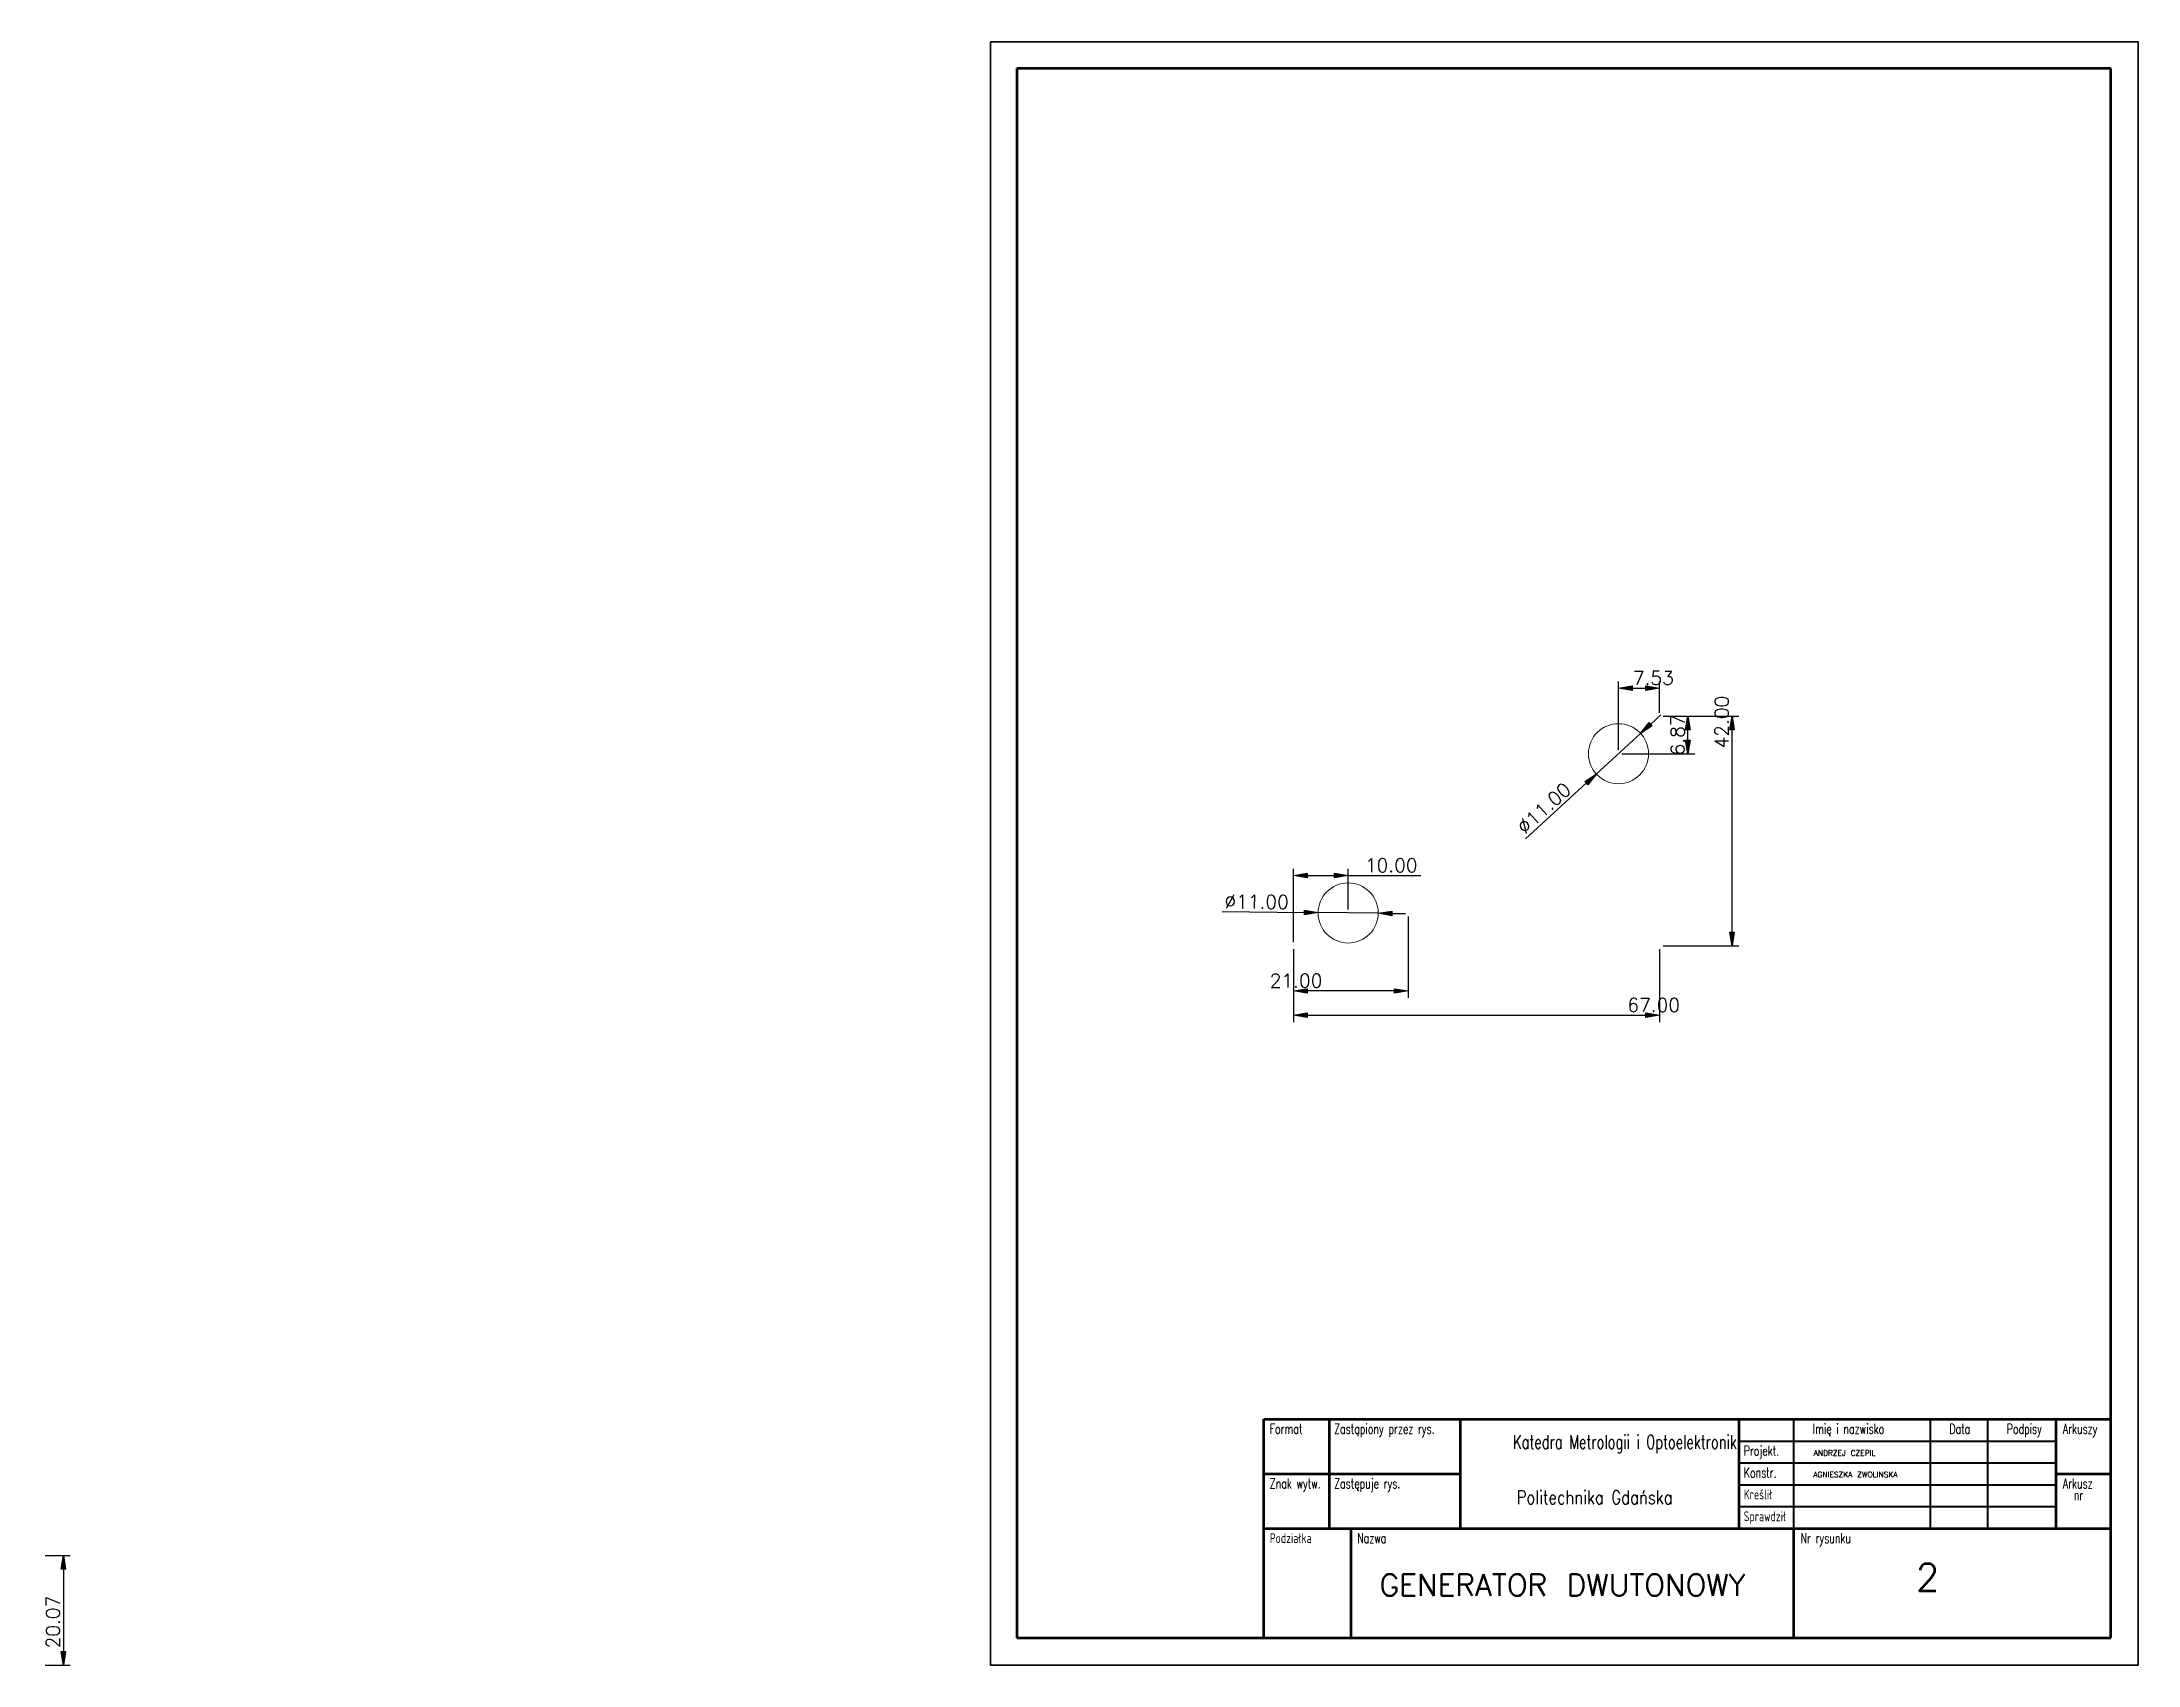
# Model space of a CAD drawing. Header units: inches. Extents: x -174 to 210, y 0 to 297.
import ezdxf
from ezdxf.enums import TextEntityAlignment as Align

# ---------------------------------------------------------------- set-up
doc = ezdxf.new("R2010")
doc.units = ezdxf.units.IN
doc.header["$MEASUREMENT"] = 0
doc.layers.get('0').update_dxf_attribs({"color": 250, "lineweight": 0})
doc.layers.get('Defpoints').update_dxf_attribs({"color": 250, "lineweight": 0})
for name, color, linetype, lineweight in [('Formatka', 250, 'Continuous', 30), ('opis', 7, 'Continuous', 20), ('rysunek', 255, 'Continuous', 30)]:
    doc.layers.add(name, color=color, linetype=linetype, lineweight=lineweight)
doc.styles.add('ROMANS', font='', dxfattribs={"width": 0.8})
doc.styles.get("Standard").update_dxf_attribs({"font": ''})
doc.styles.get('ROMANS').set_extended_font_data('romans.shx')
doc.styles.get('Standard').set_extended_font_data('txt.shx')
doc.dimstyles.new('ISO-25', dxfattribs={"dimtxt": 2.5, "dimasz": 2.5, "dimexe": 1.25, "dimexo": 0.625, "dimtad": 1, "dimzin": 0, "dimdsep": 46, "dimtxsty": 'Standard', "dimblk": 'VDDIM_DEFAULT', "dimcen": 0.09, "dimadec": 0, "dimazin": 0, "dimtfac": 1, "dimtdec": 4, "dimtix": 1, "dimtmove": 0, "dimatfit": 3, "dimfxl": 1, "dimtolj": 1, "dimtzin": 0, "dimarcsym": 0})

# ---------------------------------------------------------------- blocks, each defined once
blk = doc.blocks.new('VDDIM_DEFAULT')
at = {"linetype": 'Continuous'}
blk.add_hatch(color=0, dxfattribs=at).paths.add_polyline_path([(0, 0), (-1, -0.1665), (-1, 0.1665)], flags=0)
at = {"color": 0, "linetype": 'Continuous'}
blk.add_lwpolyline([(0, 0), (-1, -0.1665), (-1, 0.1665), (0, 0)], dxfattribs=at)
blk = doc.blocks.new('*D8')
at = {"layer": 'Defpoints', "color": 0, "linetype": 'Continuous', "lineweight": 0, "transparency": 16777216}
for p in [(55.44, 131.62, 20.07), (122.44, 131.62), (122.44, 118.9)]:
    blk.add_point(p, dxfattribs=at)
at = {"layer": 'rysunek', "color": 0, "linetype": 'Continuous', "lineweight": -2, "transparency": 16777216}
for p, q in [((55.44, 131), (55.44, 117.65)), ((122.44, 131), (122.44, 117.65)), ((57.94, 118.9), (119.94, 118.9))]:
    blk.add_line(p, q, dxfattribs=at)
at = {"layer": 'rysunek', "color": 0, "linetype": 'Continuous', "lineweight": -2, "transparency": 16777216, "xscale": 2.5, "yscale": 2.5, "zscale": 2.5, "rotation": 180}
blk.add_blockref('VDDIM_DEFAULT', (55.44, 118.9), dxfattribs=at)
at = {"layer": 'rysunek', "color": 0, "linetype": 'Continuous', "lineweight": -2, "transparency": 16777216, "xscale": 2.5, "yscale": 2.5, "zscale": 2.5}
blk.add_blockref('VDDIM_DEFAULT', (122.44, 118.9), dxfattribs=at)
at = {"layer": 'rysunek', "color": 0, "linetype": 'Continuous', "lineweight": 0, "transparency": 16777216, "insert": (121.35, 120.78), "char_height": 2.5, "attachment_point": 5}
blk.add_mtext('\\A1;67.00', dxfattribs=at)
blk = doc.blocks.new('*D9')
at = {"layer": 'Defpoints', "color": 0, "linetype": 'Continuous', "lineweight": 0, "transparency": 16777216}
for p in [(122.44, 173.62), (135.69, 173.62), (122.44, 131.62), (-173.62, 20.07), (-173.62, 0, -0.21), (-169.7, 0)]:
    blk.add_point(p, dxfattribs=at)
at = {"layer": 'rysunek', "color": 0, "linetype": 'Continuous', "lineweight": -2, "transparency": 16777216}
for p, q in [((123.06, 173.62), (136.94, 173.62)), ((135.69, 134.12), (135.69, 171.12)), ((123.06, 131.62), (136.94, 131.62)), ((-173, 20.07), (-168.45, 20.07)), ((-169.7, 17.57), (-169.7, 2.5)), ((-173, 0), (-168.45, 0))]:
    blk.add_line(p, q, dxfattribs=at)
at = {"layer": 'rysunek', "color": 0, "linetype": 'Continuous', "lineweight": -2, "transparency": 16777216, "xscale": 2.5, "yscale": 2.5, "zscale": 2.5}
for p, rotation in [((135.69, 173.62), 90), ((135.69, 131.62), 270), ((-169.7, 20.07), 90), ((-169.7, 0), 270)]:
    blk.add_blockref('VDDIM_DEFAULT', p, dxfattribs=dict(at, rotation=rotation))
at = {"layer": 'rysunek', "color": 0, "linetype": 'Continuous', "lineweight": 0, "transparency": 16777216, "char_height": 2.5, "attachment_point": 5, "rotation": 90}
for s, insert in [('\\A1;42.00', (133.82, 172.55)), ('\\A1;20.07', (-171.58, 7.87))]:
    blk.add_mtext(s, dxfattribs=dict(at, insert=insert))
blk = doc.blocks.new('*D11')
at = {"layer": 'Defpoints', "color": 0, "linetype": 'Continuous', "lineweight": 0, "transparency": 16777216}
for p in [(122.44, 173.62), (127.61, 173.62), (114.9, 166.76), (55.44, 144.47), (65.44, 137.62), (55.44, 131.62)]:
    blk.add_point(p, dxfattribs=at)
at = {"layer": 'rysunek', "color": 0, "linetype": 'Continuous', "lineweight": -2, "transparency": 16777216}
for p, q in [((123.06, 173.62), (128.86, 173.62)), ((127.61, 169.26), (127.61, 171.12)), ((115.53, 166.76), (128.86, 166.76)), ((55.44, 132.25), (55.44, 145.72)), ((57.94, 144.47), (62.94, 144.47)), ((65.44, 138.25), (65.44, 145.72)), ((65.44, 144.47), (78.71, 144.47))]:
    blk.add_line(p, q, dxfattribs=at)
at = {"layer": 'rysunek', "color": 0, "linetype": 'Continuous', "lineweight": -2, "transparency": 16777216, "xscale": 2.5, "yscale": 2.5, "zscale": 2.5}
for p, rotation in [((127.61, 173.62), 90), ((127.61, 166.76), 270), ((55.44, 144.47), 180)]:
    blk.add_blockref('VDDIM_DEFAULT', p, dxfattribs=dict(at, rotation=rotation))
blk.add_blockref('VDDIM_DEFAULT', (65.44, 144.47), dxfattribs=at)
at = {"layer": 'rysunek', "color": 0, "linetype": 'Continuous', "lineweight": 0, "transparency": 16777216, "insert": (125.73, 170.19), "char_height": 2.5, "attachment_point": 5, "rotation": 90}
blk.add_mtext('\\A1;6.87', dxfattribs=at)
at = {"layer": 'rysunek', "color": 0, "linetype": 'Continuous', "lineweight": 0, "transparency": 16777216, "insert": (73.32, 146.35), "char_height": 2.5, "attachment_point": 5}
blk.add_mtext('\\A1;10.00', dxfattribs=at)
blk = doc.blocks.new('*D14')
at = {"layer": 'Defpoints', "color": 0, "linetype": 'Continuous', "lineweight": 0, "transparency": 16777216}
for p in [(59.94, 137.68), (70.94, 137.56)]:
    blk.add_point(p, dxfattribs=at)
at = {"layer": 'rysunek', "color": 0, "linetype": 'Continuous', "lineweight": -2, "transparency": 16777216}
for p, q in [((42.38, 137.87), (57.44, 137.71)), ((70.94, 137.56), (59.94, 137.68)), ((73.44, 137.54), (75.94, 137.51))]:
    blk.add_line(p, q, dxfattribs=at)
at = {"layer": 'rysunek', "color": 0, "linetype": 'Continuous', "lineweight": -2, "transparency": 16777216, "xscale": 2.5, "yscale": 2.5, "zscale": 2.5}
for p, rotation in [((59.94, 137.68), 359.3825686427163), ((70.94, 137.56), 179.3825686427162)]:
    blk.add_blockref('VDDIM_DEFAULT', p, dxfattribs=dict(at, rotation=rotation))
at = {"layer": 'rysunek', "color": 0, "linetype": 'Continuous', "lineweight": 0, "transparency": 16777216, "insert": (48.68, 139.68), "char_height": 2.5, "attachment_point": 5, "rotation": 359.3826}
blk.add_mtext('\\A1;∅11.00', dxfattribs=at)
blk = doc.blocks.new('*D10')
at = {"layer": 'Defpoints', "color": 0, "linetype": 'Continuous', "lineweight": 0, "transparency": 16777216}
for p in [(122.44, 178.75), (122.44, 173.62), (114.9, 166.76)]:
    blk.add_point(p, dxfattribs=at)
at = {"layer": 'rysunek', "color": 0, "linetype": 'Continuous', "lineweight": -2, "transparency": 16777216}
for p, q in [((114.9, 167.38), (114.9, 180)), ((117.4, 178.75), (119.94, 178.75)), ((122.44, 174.25), (122.44, 180))]:
    blk.add_line(p, q, dxfattribs=at)
at = {"layer": 'rysunek', "color": 0, "linetype": 'Continuous', "lineweight": -2, "transparency": 16777216, "xscale": 2.5, "yscale": 2.5, "zscale": 2.5, "rotation": 180}
blk.add_blockref('VDDIM_DEFAULT', (114.9, 178.75), dxfattribs=at)
at = {"layer": 'rysunek', "color": 0, "linetype": 'Continuous', "lineweight": -2, "transparency": 16777216, "xscale": 2.5, "yscale": 2.5, "zscale": 2.5}
blk.add_blockref('VDDIM_DEFAULT', (122.44, 178.75), dxfattribs=at)
at = {"layer": 'rysunek', "color": 0, "linetype": 'Continuous', "lineweight": 0, "transparency": 16777216, "insert": (121.28, 180.62), "char_height": 2.5, "attachment_point": 5}
blk.add_mtext('\\A1;7.53', dxfattribs=at)
blk = doc.blocks.new('*D12')
at = {"layer": 'Defpoints', "color": 0, "linetype": 'Continuous', "lineweight": 0, "transparency": 16777216}
for p in [(118.96, 170.48), (110.85, 163.04), (76.44, 137.62), (55.44, 131.62), (55.44, 123.35)]:
    blk.add_point(p, dxfattribs=at)
at = {"layer": 'rysunek', "color": 0, "linetype": 'Continuous', "lineweight": -2, "transparency": 16777216}
for p, q in [((120.8, 172.17), (122.64, 173.86)), ((118.96, 170.48), (110.85, 163.04)), ((97.92, 151.16), (109.01, 161.34)), ((76.44, 137), (76.44, 122.1)), ((55.44, 131), (55.44, 122.1)), ((73.94, 123.35), (57.94, 123.35))]:
    blk.add_line(p, q, dxfattribs=at)
at = {"layer": 'rysunek', "color": 0, "linetype": 'Continuous', "lineweight": -2, "transparency": 16777216, "xscale": 2.5, "yscale": 2.5, "zscale": 2.5}
for p, rotation in [((118.96, 170.48), 222.5735435259213), ((110.85, 163.04), 42.57354352592132), ((55.44, 123.35), 180)]:
    blk.add_blockref('VDDIM_DEFAULT', p, dxfattribs=dict(at, rotation=rotation))
blk.add_blockref('VDDIM_DEFAULT', (76.44, 123.35), dxfattribs=at)
at = {"layer": 'rysunek', "color": 0, "linetype": 'Continuous', "lineweight": 0, "transparency": 16777216, "insert": (101.28, 156.79), "char_height": 2.5, "attachment_point": 5, "rotation": 42.5735}
blk.add_mtext('\\A1;∅11.00', dxfattribs=at)
at = {"layer": 'rysunek', "color": 0, "linetype": 'Continuous', "lineweight": 0, "transparency": 16777216, "insert": (55.9, 125.22), "char_height": 2.5, "attachment_point": 5}
blk.add_mtext('\\A1;21.00', dxfattribs=at)

msp = doc.modelspace()

# ---------------------------------------------------------------- linework, layer by layer
at = {"layer": 'Formatka', "color": 3, "linetype": 'Continuous', "lineweight": 35}
for p, q in [((210, 297), (0, 297)), ((0, 297), (0, 0)), ((210, 0), (210, 297)), ((0, 0), (210, 0))]:
    msp.add_line(p, q, dxfattribs=at)
at = {"layer": 'Formatka', "color": 7, "linetype": 'Continuous', "lineweight": 70}
for p, q in [((4.808, 292.111), (4.808, 4.989)), ((205, 292.111), (4.808, 292.111)), ((205, 4.989), (205, 292.111))]:
    msp.add_line(p, q, dxfattribs=at)
at = {"layer": 'Formatka', "color": 7, "linetype": 'Continuous', "lineweight": 80}
for p, q in [((50, 4.989), (50, 44.989)), ((50, 44.989), (205, 44.989)), ((62, 24.989), (62, 44.989)), ((86, 24.989), (86, 44.989)), ((137, 24.989), (137, 44.989)), ((195, 24.989), (195, 44.989)), ((50, 34.989), (86, 34.989)), ((195, 34.989), (205, 34.989)), ((50, 24.989), (205, 24.989)), ((66, 4.989), (66, 24.989)), ((147, 4.989), (147, 24.989)), ((4.808, 4.989), (205, 4.989))]:
    msp.add_line(p, q, dxfattribs=at)
at = {"layer": 'Formatka', "color": 5, "linetype": 'Continuous', "lineweight": 40}
for p, q in [((147, 24.989), (147, 44.989)), ((172, 24.989), (172, 44.989)), ((182.5, 24.989), (182.5, 44.989)), ((137, 40.989), (195, 40.989)), ((137, 36.989), (195, 36.989)), ((137, 32.989), (195, 32.989)), ((137, 28.989), (195, 28.989))]:
    msp.add_line(p, q, dxfattribs=at)
at = {"layer": 'rysunek', "linetype": 'Continuous', "lineweight": 0}
msp.add_line((55.438, 131.623, 20.072), (55.438, 131.623, 20.072), dxfattribs=at)
for centre in [(114.905, 166.756, 20.072), (65.438, 137.623, 20.072)]:
    msp.add_circle(centre, 5.5, dxfattribs=at)

# ---------------------------------------------------------------- texts
at = {"layer": 'Formatka', "color": 5, "linetype": 'Continuous', "lineweight": 20, "style": 'ROMANS', "width": 0.7}
for s, p in [('Format', (51.082, 42.322)), ('Zastąpiony przez rys.', (62.882, 42.322)), ('Imię i nazwisko', (150.47, 42.322)), ('Data', (175.47, 42.322)), ('Podpisy', (185.97, 42.322)), ('Arkuszy', (196.237, 42.322)), ('Projekt.', (137.836, 38.322)), ('Konstr.', (137.836, 34.322)), ('Znak wytw.', (51.082, 32.322)), ('Zastępuje rys.', (62.882, 32.322)), ('Kreślił', (137.836, 30.322)), ('Arkusz', (196.237, 32.322)), ('nr', (198.241, 30.202)), ('Sprawdził', (137.836, 26.322)), ('Podziałka', (51.082, 22.322)), ('Nazwa', (67.082, 22.322)), ('Nr rysunku', (148.237, 22.322))]:
    msp.add_text(s, height=1.8, dxfattribs=at).set_placement(p)
at = {"layer": 'Formatka', "color": 6, "linetype": 'Continuous', "lineweight": 30, "style": 'ROMANS'}
for s, width, p in [('      Katedra Metrologii i Optoelektroniki', 0.7, (87.781, 39.594)), ('Politechnika Gdańska', 0.8, (96.274, 29.441))]:
    msp.add_text(s, height=2.5, dxfattribs=dict(at, width=width)).set_placement(p)
at = {"layer": 'opis', "linetype": 'Continuous', "lineweight": 0}
for s, height, p in [('ANDRZEJ CZEPIL', 1, (150.643, 37.995)), ('AGNIESZKA ZWOLINSKA', 1, (150.557, 34.062)), ('GENERATOR DWUTONOWY', 4, (71.175, 11.446)), ('2', 5, (169.332, 12.059))]:
    msp.add_text(s, height=height, dxfattribs=at).set_placement(p, align=Align.BOTTOM_LEFT)

# ---------------------------------------------------------------- dimensions: what is measured, and where the dimension line sits
at = {"layer": 'rysunek', "linetype": 'Continuous', "lineweight": 0}
for base, p1, p2, picture, middle in [((122.438, 178.748, 20.072), (114.905, 166.756, 20.072), (122.438, 173.623, 20.072), '*D10', (121.278, 178.748, 20.072)), ((55.438, 144.474, 20.072), (65.438, 137.623, 20.072), (55.438, 131.623, 20.072), '*D11', (73.325, 144.474, 20.072)), ((122.438, 118.903), (55.438, 131.623, 20.072), (122.438, 131.623), '*D8', (121.348, 118.903))]:
    dim = msp.add_linear_dim(base=base, p1=p1, p2=p2, dimstyle='ISO-25', dxfattribs=at)
    dim.commit()
    dim.dimension.update_dxf_attribs({"geometry": picture, "text_midpoint": middle, "dimtype": 160})
for base, p1, p2, picture, middle in [((135.694, 173.623), (122.438, 131.623), (122.438, 173.623), '*D9', (135.694, 172.545)), ((127.607, 173.623, 20.072), (114.905, 166.756, 20.072), (122.438, 173.623, 20.072), '*D11', (127.607, 170.19, 20.072))]:
    dim = msp.add_linear_dim(base=base, p1=p1, p2=p2, angle=90, dimstyle='ISO-25', dxfattribs=at)
    dim.commit()
    dim.dimension.update_dxf_attribs({"geometry": picture, "text_midpoint": middle, "dimtype": 160})
for p1, p2, picture, middle in [((118.955, 170.477, 20.072), (110.855, 163.036, 20.072), '*D12', (102.548, 155.404, 20.072)), ((70.938, 137.564, 20.072), (59.938, 137.682, 20.072), '*D14', (48.659, 137.804, 20.072))]:
    dim = msp.add_diameter_dim_2p(p1=p1, p2=p2, dimstyle='ISO-25', dxfattribs=at)
    dim.commit()
    dim.dimension.update_dxf_attribs({"geometry": picture, "text_midpoint": middle, "dimtype": 163})

doc.saveas('drawing.dxf')
